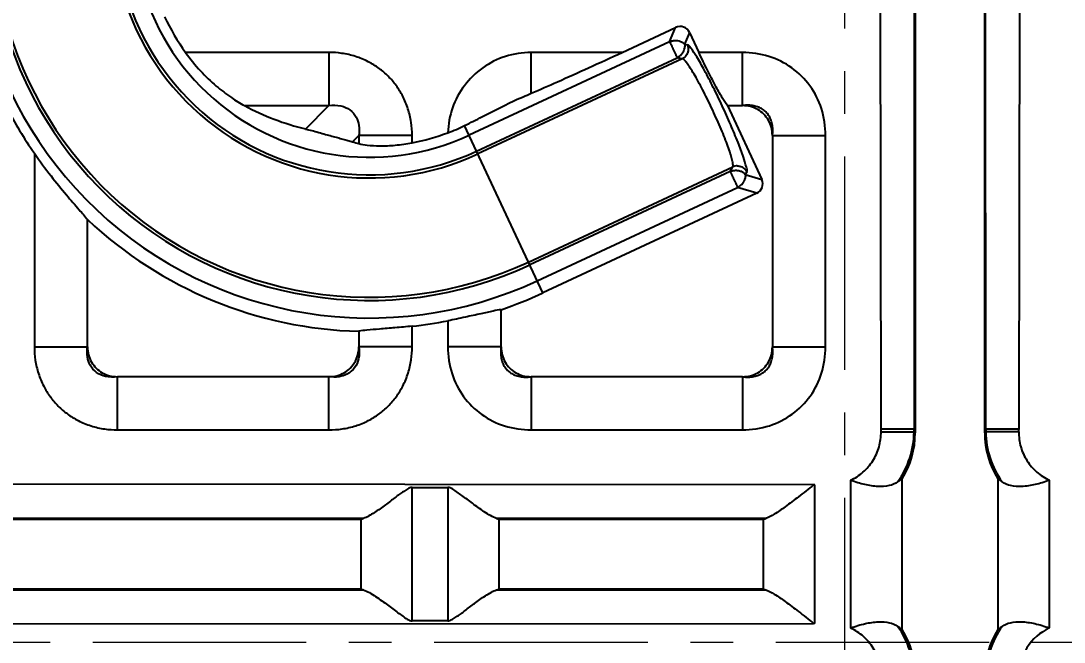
# Model space of a CAD drawing. Header units: millimetres. Extents: x 3054 to 4939, y -1170 to 130.
# Drawn here: x 4445.7 to 4505.3, y -205.1 to -169.6 of the extents above; entities that cross this region are included whole.
import ezdxf

# ---------------------------------------------------------------- set-up
doc = ezdxf.new("R2010")
doc.units = ezdxf.units.MM
doc.header["$LTSCALE"] = 16.335
doc.header["$PDMODE"] = 3
doc.header["$PDSIZE"] = 0.3125
doc.linetypes.add('CENTER', pattern=[0.6, 0.375, -0.075, 0.075, -0.075])
doc.layers.get('0').update_dxf_attribs({"linetype": 'CONTINUOUS'})
doc.layers.get('Defpoints').update_dxf_attribs({"linetype": 'CONTINUOUS'})
doc.layers.add('center', color=1, linetype='CENTER', lineweight=9)
doc.styles.get("Standard").update_dxf_attribs({"font": 'txt', "width": 0.8})
doc.dimstyles.get("Standard").update_dxf_attribs({"dimtxt": 0.15625, "dimasz": 0.1875, "dimexe": 0.125, "dimexo": 0.0625, "dimtad": 0, "dimtih": 1, "dimtoh": 1, "dimdsep": 46, "dimtxsty": 'Standard', "dimcen": 0.09, "dimadec": 0, "dimazin": 0, "dimtp": 0.01, "dimtm": 0.01, "dimtfac": 1, "dimtofl": 0, "dimtmove": 0, "dimatfit": 3, "dimfxl": 0, "dimtolj": 1, "dimarcsym": 0})

# ---------------------------------------------------------------- blocks, each defined once
blk = doc.blocks.new('*D324')
at = {"color": 4, "lineweight": -2}
blk.add_line((4492.764, -69.032), (4492.764, -39.248), dxfattribs=at)
at = {"layer": 'Defpoints', "color": 0}
for p in [(4492.764, -39.248), (4492.764, -69.032), (4492.764, -205.077)]:
    blk.add_point(p, dxfattribs=at)
at = {"color": 6, "insert": (4492.764, -34.248), "char_height": 5, "attachment_point": 5, "rotation": 90}
blk.add_mtext('\\A1;0.00', dxfattribs=at)
blk = doc.blocks.new('*D337')
at = {"color": 4, "lineweight": -2}
for p, q in [((4598.716, -49.248), (4598.716, -39.248)), ((4598.263, -59.248), (4598.716, -49.248)), ((4598.263, -198.122), (4598.263, -59.248))]:
    blk.add_line(p, q, dxfattribs=at)
at = {"layer": 'Defpoints', "color": 0}
for p in [(4598.716, -39.248), (4598.263, -198.122), (4492.764, -205.077)]:
    blk.add_point(p, dxfattribs=at)
at = {"color": 6, "insert": (4598.716, -30.581), "char_height": 5, "attachment_point": 5, "rotation": 90}
blk.add_mtext('\\A1;105.50', dxfattribs=at)
blk = doc.blocks.new('*D338')
at = {"color": 4, "lineweight": -2}
blk.add_line((4621.264, -84.428), (4621.264, -39.248), dxfattribs=at)
at = {"layer": 'Defpoints', "color": 0}
for p in [(4621.264, -39.248), (4621.264, -84.428), (4492.764, -205.077)]:
    blk.add_point(p, dxfattribs=at)
at = {"color": 6, "insert": (4621.264, -30.248), "char_height": 5, "attachment_point": 5, "rotation": 90}
blk.add_mtext('\\A1;128.50', dxfattribs=at)
blk = doc.blocks.new('*D325')
at = {"color": 4, "lineweight": -2}
blk.add_line((4624.779, -87.077), (4659.37, -87.077), dxfattribs=at)
at = {"layer": 'Defpoints', "color": 0}
for p in [(4624.779, -87.077), (4659.37, -87.077), (4492.764, -205.077)]:
    blk.add_point(p, dxfattribs=at)
at = {"color": 6, "insert": (4667.37, -87.077), "char_height": 5, "attachment_point": 5}
blk.add_mtext('\\A1;118.00', dxfattribs=at)
blk = doc.blocks.new('*D339')
at = {"color": 4, "lineweight": -2}
blk.add_line((4647.363, -145.076), (4659.37, -145.076), dxfattribs=at)
at = {"layer": 'Defpoints', "color": 0}
for p in [(4647.363, -145.076), (4659.37, -145.076), (4492.764, -205.077)]:
    blk.add_point(p, dxfattribs=at)
at = {"color": 6, "insert": (4666.37, -145.076), "char_height": 5, "attachment_point": 5}
blk.add_mtext('\\A1;60.00', dxfattribs=at)
blk = doc.blocks.new('*D343')
at = {"color": 4, "lineweight": -2}
blk.add_line((4381.852, -145.076), (4327.293, -145.076), dxfattribs=at)
at = {"layer": 'Defpoints', "color": 0}
for p in [(4327.293, -145.076), (4381.852, -145.076), (4492.764, -205.077)]:
    blk.add_point(p, dxfattribs=at)
at = {"color": 6, "insert": (4320.293, -145.076), "char_height": 5, "attachment_point": 5}
blk.add_mtext('\\A1;60.00', dxfattribs=at)
blk = doc.blocks.new('*D344')
at = {"color": 4, "lineweight": -2}
blk.add_line((4360.655, -87.077), (4327.293, -87.077), dxfattribs=at)
at = {"layer": 'Defpoints', "color": 0}
for p in [(4327.293, -87.077), (4360.655, -87.077), (4492.764, -205.077)]:
    blk.add_point(p, dxfattribs=at)
at = {"color": 6, "insert": (4319.293, -87.077), "char_height": 5, "attachment_point": 5}
blk.add_mtext('\\A1;118.00', dxfattribs=at)
blk = doc.blocks.new('*D329')
at = {"color": 4, "lineweight": -2}
blk.add_line((4364.264, -83.83), (4364.264, -39.373), dxfattribs=at)
at = {"layer": 'Defpoints', "color": 0}
for p in [(4364.264, -39.373), (4364.264, -83.83), (4492.764, -205.077)]:
    blk.add_point(p, dxfattribs=at)
at = {"color": 6, "insert": (4364.264, -30.373), "char_height": 5, "attachment_point": 5, "rotation": 90}
blk.add_mtext('\\A1;128.50', dxfattribs=at)
blk = doc.blocks.new('*D347')
at = {"color": 4, "lineweight": -2}
blk.add_line((4335.447, -205.077), (4325.409, -205.077), dxfattribs=at)
at = {"layer": 'Defpoints', "color": 0}
for p in [(4325.409, -205.077), (4335.447, -205.077), (4492.764, -205.077)]:
    blk.add_point(p, dxfattribs=at)
at = {"color": 6, "insert": (4320.409, -205.077), "char_height": 5, "attachment_point": 5}
blk.add_mtext('\\A1;0.00', dxfattribs=at)
blk = doc.blocks.new('*D348')
at = {"color": 4, "lineweight": -2}
blk.add_line((4399.725, -212.047), (4325.409, -212.047), dxfattribs=at)
at = {"layer": 'Defpoints', "color": 0}
for p in [(4492.764, -205.077), (4325.409, -212.047), (4399.725, -212.047)]:
    blk.add_point(p, dxfattribs=at)
at = {"color": 6, "insert": (4319.409, -212.047), "char_height": 5, "attachment_point": 5}
blk.add_mtext('\\A1;6.97', dxfattribs=at)
blk = doc.blocks.new('*D349')
at = {"color": 4, "lineweight": -2}
blk.add_line((4399.725, -188.047), (4325.409, -188.047), dxfattribs=at)
at = {"layer": 'Defpoints', "color": 0}
for p in [(4325.409, -188.047), (4399.725, -188.047), (4492.764, -205.077)]:
    blk.add_point(p, dxfattribs=at)
at = {"color": 6, "insert": (4318.409, -188.047), "char_height": 5, "attachment_point": 5}
blk.add_mtext('\\A1;17.03', dxfattribs=at)
blk = doc.blocks.new('*D350')
at = {"color": 4, "lineweight": -2}
blk.add_line((4415.438, -240.247), (4325.409, -240.247), dxfattribs=at)
at = {"layer": 'Defpoints', "color": 0}
for p in [(4492.764, -205.077), (4325.409, -240.247), (4415.438, -240.247)]:
    blk.add_point(p, dxfattribs=at)
at = {"color": 6, "insert": (4318.076, -240.247), "char_height": 5, "attachment_point": 5}
blk.add_mtext('\\A1;35.17', dxfattribs=at)
blk = doc.blocks.new('*D351')
at = {"color": 4, "lineweight": -2}
blk.add_line((4417.363, -242.172), (4417.363, -368.405), dxfattribs=at)
at = {"layer": 'Defpoints', "color": 0}
for p in [(4492.764, -205.077), (4417.363, -242.172), (4417.363, -368.405)]:
    blk.add_point(p, dxfattribs=at)
at = {"color": 6, "insert": (4417.363, -376.072), "char_height": 5, "attachment_point": 5, "rotation": 90}
blk.add_mtext('\\A1;75.40', dxfattribs=at)
blk = doc.blocks.new('*D352')
at = {"color": 4, "lineweight": -2}
blk.add_line((4399.725, -214.895), (4399.725, -367.453), dxfattribs=at)
at = {"layer": 'Defpoints', "color": 0}
for p in [(4492.764, -205.077), (4399.725, -214.895), (4399.725, -367.453)]:
    blk.add_point(p, dxfattribs=at)
at = {"color": 6, "insert": (4399.725, -375.119), "char_height": 5, "attachment_point": 5, "rotation": 90}
blk.add_mtext('\\A1;93.04', dxfattribs=at)
blk = doc.blocks.new('*D353')
at = {"color": 4, "lineweight": -2}
blk.add_line((4399.725, -185.979), (4399.725, -38.74), dxfattribs=at)
at = {"layer": 'Defpoints', "color": 0}
for p in [(4399.725, -38.74), (4399.725, -185.979), (4492.764, -205.077)]:
    blk.add_point(p, dxfattribs=at)
at = {"color": 6, "insert": (4399.725, -31.073), "char_height": 5, "attachment_point": 5, "rotation": 90}
blk.add_mtext('\\A1;93.04', dxfattribs=at)
blk = doc.blocks.new('*D354')
at = {"color": 4, "lineweight": -2}
blk.add_line((4417.363, -157.922), (4417.363, -38.74), dxfattribs=at)
at = {"layer": 'Defpoints', "color": 0}
for p in [(4417.363, -38.74), (4417.363, -157.922), (4492.764, -205.077)]:
    blk.add_point(p, dxfattribs=at)
at = {"color": 6, "insert": (4417.363, -31.073), "char_height": 5, "attachment_point": 5, "rotation": 90}
blk.add_mtext('\\A1;75.40', dxfattribs=at)
blk = doc.blocks.new('*D355')
at = {"color": 4, "lineweight": -2}
for p, q in [((4442.712, -48.74), (4442.712, -38.74)), ((4436.458, -58.74), (4442.712, -48.74)), ((4436.458, -156.917), (4436.458, -58.74))]:
    blk.add_line(p, q, dxfattribs=at)
at = {"layer": 'Defpoints', "color": 0}
for p in [(4442.712, -38.74), (4436.458, -156.917), (4492.764, -205.077)]:
    blk.add_point(p, dxfattribs=at)
at = {"color": 6, "insert": (4442.712, -31.407), "char_height": 5, "attachment_point": 5, "rotation": 90}
blk.add_mtext('\\A1;56.31', dxfattribs=at)
blk = doc.blocks.new('*D356')
at = {"color": 4, "lineweight": -2}
blk.add_line((4431.433, -181.037), (4431.433, -38.74), dxfattribs=at)
at = {"layer": 'Defpoints', "color": 0}
for p in [(4431.433, -38.74), (4431.433, -181.037), (4492.764, -205.077)]:
    blk.add_point(p, dxfattribs=at)
at = {"color": 6, "insert": (4431.433, -31.407), "char_height": 5, "attachment_point": 5, "rotation": 90}
blk.add_mtext('\\A1;61.33', dxfattribs=at)
blk = doc.blocks.new('*D357')
at = {"color": 4, "lineweight": -2}
for p, q in [((4336.545, -178.917), (4326.545, -178.917)), ((4346.545, -182.962), (4336.545, -178.917)), ((4429.508, -182.962), (4346.545, -182.962))]:
    blk.add_line(p, q, dxfattribs=at)
at = {"layer": 'Defpoints', "color": 0}
for p in [(4326.545, -178.917), (4429.508, -182.962), (4492.764, -205.077)]:
    blk.add_point(p, dxfattribs=at)
at = {"color": 6, "insert": (4319.211, -178.917), "char_height": 5, "attachment_point": 5}
blk.add_mtext('\\A1;22.12', dxfattribs=at)
blk = doc.blocks.new('*D358')
at = {"color": 4, "lineweight": -2}
blk.add_line((4434.533, -158.842), (4326.545, -158.842), dxfattribs=at)
at = {"layer": 'Defpoints', "color": 0}
for p in [(4326.545, -158.842), (4434.533, -158.842), (4492.764, -205.077)]:
    blk.add_point(p, dxfattribs=at)
at = {"color": 6, "insert": (4318.545, -158.842), "char_height": 5, "attachment_point": 5}
blk.add_mtext('\\A1;46.24', dxfattribs=at)
blk = doc.blocks.new('*D359')
at = {"color": 4, "lineweight": -2}
for p, q in [((4346.545, -159.847), (4336.545, -166.217)), ((4415.546, -159.847), (4346.545, -159.847)), ((4336.545, -166.217), (4326.545, -166.217))]:
    blk.add_line(p, q, dxfattribs=at)
at = {"layer": 'Defpoints', "color": 0}
for p in [(4415.546, -159.847), (4326.545, -166.217), (4492.764, -205.077)]:
    blk.add_point(p, dxfattribs=at)
at = {"color": 6, "insert": (4318.545, -166.217), "char_height": 5, "attachment_point": 5}
blk.add_mtext('\\A1;45.23', dxfattribs=at)
blk = doc.blocks.new('*D360')
at = {"color": 4, "lineweight": -2}
for p, q in [((4640.417, -200.047), (4650.417, -196.009)), ((4650.417, -196.009), (4660.417, -196.009)), ((4600.07, -200.047), (4640.417, -200.047))]:
    blk.add_line(p, q, dxfattribs=at)
at = {"layer": 'Defpoints', "color": 0}
for p in [(4660.417, -196.009), (4600.07, -200.047), (4492.764, -205.077)]:
    blk.add_point(p, dxfattribs=at)
at = {"color": 6, "insert": (4666.084, -196.009), "char_height": 5, "attachment_point": 5}
blk.add_mtext('\\A1;5.03', dxfattribs=at)
blk = doc.blocks.new('*D361')
at = {"color": 4, "lineweight": -2}
blk.add_line((4652.764, -205.077), (4660.417, -205.077), dxfattribs=at)
at = {"layer": 'Defpoints', "color": 0}
for p in [(4492.764, -205.077), (4652.764, -205.077), (4660.417, -205.077)]:
    blk.add_point(p, dxfattribs=at)
at = {"color": 6, "insert": (4665.417, -205.077), "char_height": 5, "attachment_point": 5}
blk.add_mtext('\\A1;0.00', dxfattribs=at)

msp = doc.modelspace()

# ---------------------------------------------------------------- linework, layer by layer
at = {"color": 6, "linetype": 'Continuous'}
for p, q in [((4494.757, -150.965), (4494.813, -192.891)), ((4496.736, -151.096), (4496.726, -192.891)), ((4496.784, -151.117), (4496.784, -193.113)), ((4500.753, -193.113), (4500.753, -151.117)), ((4500.811, -192.891), (4500.8, -151.096)), ((4502.724, -192.891), (4502.78, -150.965)), ((4480.039, -171.37), (4483.102, -169.942)), ((4482.754, -170.76), (4483.102, -169.942)), ((4483.897, -170.231), (4483.611, -170.903)), ((4483.897, -170.231), (4484.428, -171.37)), ((4482.754, -170.761), (4471.307, -176.098)), ((4483.611, -170.903), (4483.769, -170.932)), ((4463.298, -171.37), (4455.108, -171.37)), ((4463.298, -171.37), (4463.298, -174.411)), ((4474.843, -173.706), (4474.843, -171.37)), ((4480.039, -171.37), (4474.843, -171.37)), ((4486.915, -171.37), (4484.428, -171.37)), ((4486.915, -174.411), (4486.915, -171.37)), ((4471.732, -177.01), (4483.179, -171.672)), ((4483.481, -171.728), (4471.807, -177.171)), ((4483.481, -171.728), (4483.179, -171.672)), ((4458.47, -174.411), (4463.298, -174.411)), ((4461.962, -175.747), (4463.298, -174.411)), ((4486.055, -174.411), (4488.021, -178.627)), ((4486.055, -174.411), (4486.915, -174.411)), ((4475.513, -185.119), (4471.051, -175.55)), ((4465.008, -176.122), (4464.65, -176.48)), ((4465.008, -176.122), (4465.008, -176.584)), ((4468.049, -176.122), (4465.008, -176.122)), ((4468.049, -176.534), (4468.049, -176.122)), ((4488.626, -176.122), (4488.626, -188.194)), ((4488.626, -176.122), (4491.667, -176.122)), ((4491.667, -188.194), (4491.667, -176.122)), ((4446.474, -177.133), (4446.474, -188.194)), ((4474.69, -183.353), (4486.363, -177.909)), ((4486.212, -178.176), (4486.363, -177.909)), ((4486.212, -178.176), (4474.765, -183.514)), ((4487.158, -178.2), (4487.079, -178.339)), ((4487.079, -178.339), (4488.021, -178.627)), ((4475.19, -184.425), (4486.637, -179.088)), ((4487.731, -179.422), (4486.637, -179.088)), ((4487.731, -179.422), (4475.513, -185.119)), ((4449.515, -188.194), (4449.515, -180.927)), ((4473.133, -188.194), (4473.133, -186.074)), ((4468.049, -188.194), (4468.049, -187.017)), ((4470.092, -186.709), (4470.092, -188.194)), ((4465.008, -187.309), (4465.008, -188.194)), ((4446.474, -188.194), (4449.515, -188.194)), ((4468.049, -188.194), (4465.008, -188.194)), ((4473.133, -188.194), (4470.092, -188.194)), ((4488.626, -188.194), (4491.667, -188.194)), ((4451.226, -192.945), (4451.226, -189.904)), ((4463.298, -189.904), (4451.226, -189.904)), ((4463.298, -192.945), (4463.298, -189.904)), ((4474.843, -189.904), (4474.843, -192.945)), ((4486.915, -189.904), (4474.843, -189.904)), ((4486.915, -189.904), (4486.915, -192.945)), ((4451.226, -192.945), (4463.298, -192.945)), ((4474.843, -192.945), (4486.915, -192.945)), ((4494.813, -192.891), (4496.726, -192.891)), ((4494.841, -193.051), (4496.722, -193.051)), ((4496.784, -193.113), (4496.722, -193.051)), ((4500.753, -193.113), (4500.815, -193.051)), ((4500.811, -192.891), (4502.724, -192.891)), ((4502.696, -193.051), (4500.815, -193.051)), ((4490.978, -196.091), (4415.352, -196.035)), ((4493.092, -195.827), (4493.092, -204.267)), ((4496.04, -204.351), (4496.04, -195.743)), ((4501.497, -195.743), (4501.497, -204.351)), ((4504.445, -204.267), (4504.445, -195.827)), ((4468.049, -203.858), (4468.049, -196.235)), ((4468.049, -196.235), (4470.092, -196.235)), ((4470.092, -196.235), (4470.092, -203.858)), ((4491.049, -196.091), (4491.002, -196.091)), ((4491.049, -204.002), (4491.049, -196.091)), ((4465.266, -198.008), (4415.163, -198.015)), ((4465.113, -198.062), (4426.546, -198.062)), ((4465.113, -198.062), (4465.113, -202.032)), ((4488.26, -198.006), (4472.868, -198.006)), ((4473.029, -202.032), (4473.029, -198.062)), ((4488.102, -198.062), (4473.029, -198.062)), ((4488.102, -198.062), (4488.102, -202.032)), ((4415.163, -202.079), (4465.266, -202.086)), ((4426.546, -202.032), (4465.113, -202.032)), ((4472.868, -202.088), (4488.26, -202.088)), ((4473.029, -202.032), (4488.102, -202.032)), ((4415.352, -204.058), (4490.978, -204.002)), ((4470.092, -203.858), (4468.049, -203.858)), ((4491.049, -204.002), (4490.978, -204.002))]:
    msp.add_line(p, q, dxfattribs=at)
for centre, radius, start, end in [((4492.738, -200.047), 102.106, 14.82382, 151.07152), ((4492.738, -200.047), 101.607, 14.8262, 150.88167), ((4492.738, -200.047), 101.159, 14.89345, 150.74007), ((4492.738, -200.047), 100.659, 14.89585, 150.80622), ((4498.768, -200.047), 86.814, 316.84438, 88.8719), ((4498.768, -200.047), 85.826, 320.71572, 88.869), ((4498.768, -200.047), 84.503, 92.75328, 177.24672), ((4498.768, -200.047), 84.503, 2.75328, 87.24672), ((4498.768, -200.047), 83.513, 92.75328, 177.24672), ((4498.768, -200.047), 83.513, 2.75328, 87.24672), ((4465.603, -163.867), 22.684, 90, 295), ((4465.603, -163.867), 21.679, 90, 295), ((4465.603, -163.867), 21.5, 90, 295), ((4465.603, -163.867), 14.68, 90, 295), ((4465.603, -163.867), 14.501, 90, 295), ((4465.603, -163.867), 13.496, 90, 295), ((4465.603, -163.867), 12.901, 205.04134, 215.56429), ((4465.603, -163.867), 23.279, 207.12999, 214.74112), ((4466.465, -166.203), 10.412, 290.3988, 296.13604), ((4465.603, -163.867), 12.901, 280.92811, 290.37213), ((4486.612, -178.449), 0.594, 89.58987, 114.75769), ((4465.603, -163.867), 23.449, 226.67954, 268.5461), ((4465.603, -163.867), 23.449, 288.72923, 295), ((4465.603, -163.867), 23.279, 276.03105, 281.11768), ((4491.712, -192.999), 5.009, 324.33097, 359.39813), ((4505.83, -192.997), 5.015, 180.62113, 215.64898), ((4491.711, -207.095), 5.011, 0.60813, 35.66745), ((4505.83, -207.097), 5.015, 144.34952, 179.37858)]:
    msp.add_arc(centre, radius, start, end, dxfattribs=at)
for centre, major_axis, ratio, start_param, end_param in [((4483.352, -170.489), (0.236, 0.556), 0.993147, 5.554029, 7.117987), ((4465.603, -160.215), (0, 15.975), 0.973528, -3.618086, -3.377894), ((4468.706, -163.867), (13.576, 0), 0.973528, -1.874194, -1.846674), ((4487.473, -178.878), (0.578, -0.176), 0.993147, -0.834801, 0.729157), ((4463.095, -187.991), (-1.423, 1.423), 0.89907, -3.141593, -2.409305), ((4491.681, -192.96), (3.662, -3.662), 0.970288, 0.223487, 0.770319), ((4505.856, -192.96), (3.662, 3.662), 0.970288, -3.911912, -3.36508), ((4491.681, -207.134), (3.662, 3.662), 0.970288, -0.770319, -0.223487), ((4505.856, -207.134), (3.662, -3.662), 0.970288, -2.918105, -2.371274)]:
    msp.add_ellipse(centre, major_axis=major_axis, ratio=ratio, start_param=start_param, end_param=end_param, dxfattribs=at)
for points, knots in [([(4482.754, -170.761), (4482.762, -170.757), (4482.778, -170.75), (4482.804, -170.739), (4482.832, -170.73), (4482.861, -170.721), (4482.89, -170.713), (4482.93, -170.704), (4482.971, -170.697), (4483.002, -170.693), (4483.013, -170.692)], [0, 0, 0, 0, 0.095781, 0.199656, 0.311346, 0.423856, 0.537077, 0.650896, 0.879818, 1, 1, 1, 1]), ([(4482.754, -170.761), (4482.766, -170.779), (4482.782, -170.816), (4482.805, -170.862), (4482.823, -170.9), (4482.847, -170.95), (4482.873, -171.005), (4482.901, -171.066), (4482.925, -171.115), (4482.949, -171.167), (4482.974, -171.22), (4482.999, -171.273), (4483.023, -171.325), (4483.046, -171.374), (4483.073, -171.434), (4483.098, -171.488), (4483.12, -171.537), (4483.137, -171.574), (4483.156, -171.619), (4483.174, -171.652), (4483.18, -171.671)], [0, 0, 0, 0, 0.066185, 0.11938, 0.153238, 0.192048, 0.283797, 0.335839, 0.391027, 0.448391, 0.506819, 0.565131, 0.622148, 0.67678, 0.728084, 0.817956, 0.855701, 0.888457, 0.939454, 1, 1, 1, 1]), ([(4483.013, -170.692), (4483.078, -170.685), (4483.202, -170.688), (4483.37, -170.731), (4483.508, -170.8), (4483.581, -170.866), (4483.611, -170.903)], [0, 0, 0, 0, 0.301225, 0.558215, 0.782826, 1, 1, 1, 1]), ([(4483.611, -170.903), (4483.618, -170.938), (4483.625, -171.019), (4483.615, -171.1), (4483.605, -171.144)], [0, 0, 0, 0, 0.438958, 1, 1, 1, 1]), ([(4483.769, -170.932), (4483.8, -170.999), (4483.822, -171.086), (4483.824, -171.172), (4483.824, -171.185)], [0, 0, 0, 0, 0.853421, 1, 1, 1, 1]), ([(4485.762, -174.427), (4485.596, -174.071), (4485.268, -173.387), (4484.783, -172.457), (4484.362, -171.684), (4484.039, -171.227), (4483.858, -170.95), (4483.769, -170.932)], [0, 0, 0, 0, 0.291289, 0.562011, 0.783297, 0.93278, 1, 1, 1, 1]), ([(4455.108, -171.37), (4455.372, -171.74), (4455.923, -172.414), (4456.811, -173.275), (4457.664, -173.919), (4458.214, -174.276), (4458.47, -174.411)], [0, 0, 0, 0, 0.298158, 0.570566, 0.809698, 1, 1, 1, 1]), ([(4468.049, -176.122), (4468.049, -175.869), (4468.012, -175.351), (4467.836, -174.59), (4467.543, -173.879), (4467.157, -173.255), (4466.7, -172.721), (4466.165, -172.262), (4465.535, -171.873), (4464.818, -171.58), (4464.059, -171.407), (4463.545, -171.37), (4463.298, -171.37)], [0, 0, 0, 0, 0.101243, 0.207279, 0.311365, 0.408022, 0.499669, 0.591831, 0.689542, 0.794718, 0.900879, 1, 1, 1, 1]), ([(4474.843, -171.37), (4474.348, -171.377), (4473.362, -171.52), (4472.035, -172.195), (4470.984, -173.221), (4470.286, -174.515), (4470.114, -175.478), (4470.094, -175.961)], [0, 0, 0, 0, 0.204224, 0.403244, 0.603709, 0.800786, 1, 1, 1, 1]), ([(4474.843, -173.706), (4475.349, -173.49), (4476.447, -173.01), (4478.179, -172.231), (4479.404, -171.666), (4480.039, -171.37)], [0, 0, 0, 0, 0.289482, 0.631254, 1, 1, 1, 1]), ([(4483.179, -171.672), (4483.23, -171.648), (4483.316, -171.594), (4483.419, -171.497), (4483.501, -171.393), (4483.566, -171.277), (4483.595, -171.189), (4483.606, -171.144)], [0, 0, 0, 0, 0.239562, 0.43203, 0.603871, 0.803867, 1, 1, 1, 1]), ([(4483.824, -171.185), (4483.824, -171.254), (4483.798, -171.404), (4483.678, -171.601), (4483.548, -171.696), (4483.481, -171.728)], [0, 0, 0, 0, 0.305782, 0.666984, 1, 1, 1, 1]), ([(4486.055, -174.411), (4485.949, -174.269), (4485.716, -173.892), (4485.339, -173.216), (4484.894, -172.35), (4484.587, -171.711), (4484.428, -171.37)], [0, 0, 0, 0, 0.15441, 0.38403, 0.673202, 1, 1, 1, 1]), ([(4491.667, -176.122), (4491.657, -175.603), (4491.515, -174.588), (4490.832, -173.231), (4489.777, -172.186), (4488.427, -171.519), (4487.425, -171.379), (4486.915, -171.37)], [0, 0, 0, 0, 0.208483, 0.404843, 0.600094, 0.795029, 1, 1, 1, 1]), ([(4486.363, -177.909), (4486.383, -177.879), (4486.382, -177.766), (4486.35, -177.569), (4486.27, -177.278), (4486.151, -176.914), (4485.994, -176.482), (4485.803, -175.999), (4485.584, -175.481), (4485.346, -174.946), (4485.095, -174.41), (4484.839, -173.884), (4484.583, -173.384), (4484.336, -172.928), (4484.107, -172.53), (4483.904, -172.205), (4483.733, -171.957), (4483.603, -171.805), (4483.517, -171.731), (4483.481, -171.728)], [0, 0, 0, 0, 0.015743, 0.045392, 0.089139, 0.145466, 0.212645, 0.288918, 0.371342, 0.456912, 0.543445, 0.628977, 0.7113, 0.787471, 0.854566, 0.910836, 0.954588, 0.984254, 1, 1, 1, 1]), ([(4471.051, -175.55), (4471.22, -175.467), (4471.549, -175.304), (4472.03, -175.06), (4472.491, -174.823), (4472.948, -174.588), (4473.414, -174.352), (4473.895, -174.122), (4474.374, -173.907), (4474.69, -173.771), (4474.843, -173.706)], [0, 0, 0, 0, 0.133816, 0.26128, 0.383106, 0.503093, 0.626402, 0.755075, 0.881686, 1, 1, 1, 1]), ([(4463.298, -174.411), (4463.525, -174.379), (4463.953, -174.378), (4464.52, -174.619), (4464.88, -175.039), (4465.044, -175.565), (4465.036, -175.93), (4465.008, -176.122)], [0, 0, 0, 0, 0.240003, 0.434921, 0.625363, 0.797411, 1, 1, 1, 1]), ([(4487.158, -178.2), (4487.201, -178.12), (4487.105, -177.803), (4486.963, -177.262), (4486.642, -176.442), (4486.241, -175.473), (4485.928, -174.782), (4485.762, -174.427)], [0, 0, 0, 0, 0.067161, 0.216659, 0.438075, 0.708891, 1, 1, 1, 1]), ([(4488.626, -176.122), (4488.642, -176.008), (4488.658, -175.788), (4488.627, -175.474), (4488.546, -175.199), (4488.423, -174.965), (4488.263, -174.768), (4488.065, -174.609), (4487.83, -174.488), (4487.557, -174.409), (4487.246, -174.379), (4487.028, -174.395), (4486.915, -174.411)], [0, 0, 0, 0, 0.119675, 0.228042, 0.325659, 0.415441, 0.501402, 0.587489, 0.677276, 0.774246, 0.881382, 1, 1, 1, 1]), ([(4488.135, -174.902), (4488.033, -174.799), (4487.796, -174.619), (4487.376, -174.449), (4487.07, -174.411), (4486.915, -174.411)], [0, 0, 0, 0, 0.322586, 0.654932, 1, 1, 1, 1]), ([(4488.626, -176.122), (4488.626, -175.967), (4488.588, -175.661), (4488.418, -175.241), (4488.238, -175.004), (4488.135, -174.902)], [0, 0, 0, 0, 0.345203, 0.677551, 1, 1, 1, 1]), ([(4461.962, -175.747), (4462.081, -175.776), (4462.333, -175.835), (4462.713, -175.939), (4463.091, -176.053), (4463.451, -176.147), (4463.783, -176.237), (4464.092, -176.323), (4464.379, -176.401), (4464.563, -176.453), (4464.65, -176.48)], [0, 0, 0, 0, 0.131761, 0.278463, 0.424432, 0.556266, 0.679572, 0.794621, 0.90145, 1, 1, 1, 1]), ([(4465.008, -176.584), (4465.163, -176.626), (4465.561, -176.684), (4466.255, -176.722), (4467.115, -176.683), (4467.73, -176.596), (4468.049, -176.534)], [0, 0, 0, 0, 0.157425, 0.391833, 0.68131, 1, 1, 1, 1]), ([(4446.474, -177.133), (4446.781, -177.574), (4447.375, -178.383), (4448.246, -179.449), (4448.954, -180.271), (4449.362, -180.734), (4449.515, -180.927)], [0, 0, 0, 0, 0.331228, 0.618919, 0.848442, 1, 1, 1, 1]), ([(4486.213, -178.176), (4486.221, -178.172), (4486.237, -178.165), (4486.263, -178.155), (4486.291, -178.145), (4486.32, -178.137), (4486.349, -178.129), (4486.389, -178.12), (4486.43, -178.114), (4486.461, -178.11), (4486.472, -178.11)], [0, 0, 0, 0, 0.095786, 0.199674, 0.311404, 0.423995, 0.537353, 0.651379, 0.880977, 1, 1, 1, 1]), ([(4486.472, -178.11), (4486.538, -178.104), (4486.664, -178.109), (4486.833, -178.156), (4486.974, -178.231), (4487.048, -178.301), (4487.079, -178.339)], [0, 0, 0, 0, 0.29715, 0.553033, 0.779123, 1, 1, 1, 1]), ([(4486.616, -177.855), (4486.686, -177.855), (4486.837, -177.882), (4487.033, -178.004), (4487.126, -178.133), (4487.158, -178.2)], [0, 0, 0, 0, 0.309847, 0.671305, 1, 1, 1, 1]), ([(4486.213, -178.176), (4486.216, -178.181), (4486.225, -178.2), (4486.242, -178.234), (4486.261, -178.273), (4486.279, -178.31), (4486.302, -178.359), (4486.328, -178.413), (4486.356, -178.473), (4486.379, -178.522), (4486.403, -178.574), (4486.428, -178.626), (4486.452, -178.679), (4486.476, -178.731), (4486.499, -178.781), (4486.527, -178.841), (4486.552, -178.896), (4486.575, -178.946), (4486.592, -178.984), (4486.612, -179.031), (4486.63, -179.067), (4486.637, -179.088)], [0, 0, 0, 0, 0.016751, 0.062302, 0.113884, 0.146908, 0.184889, 0.275086, 0.326458, 0.381085, 0.438023, 0.496186, 0.554404, 0.611508, 0.666404, 0.718137, 0.809281, 0.847817, 0.881431, 0.934244, 1, 1, 1, 1]), ([(4486.637, -179.088), (4486.686, -179.065), (4486.773, -179.011), (4486.878, -178.916), (4486.961, -178.813), (4487.027, -178.7), (4487.058, -178.616), (4487.069, -178.572)], [0, 0, 0, 0, 0.235225, 0.436473, 0.614471, 0.803884, 1, 1, 1, 1]), ([(4487.079, -178.339), (4487.085, -178.373), (4487.091, -178.452), (4487.079, -178.53), (4487.068, -178.573)], [0, 0, 0, 0, 0.436681, 1, 1, 1, 1]), ([(4473.133, -186.074), (4472.981, -186.089), (4472.595, -186.168), (4471.917, -186.319), (4471.056, -186.513), (4470.426, -186.643), (4470.092, -186.709)], [0, 0, 0, 0, 0.147726, 0.378688, 0.671669, 1, 1, 1, 1]), ([(4468.049, -187.017), (4467.723, -187.051), (4467.101, -187.111), (4466.241, -187.18), (4465.554, -187.237), (4465.162, -187.277), (4465.008, -187.309)], [0, 0, 0, 0, 0.322399, 0.613485, 0.846407, 1, 1, 1, 1]), ([(4446.474, -188.194), (4446.474, -188.447), (4446.512, -188.965), (4446.688, -189.726), (4446.981, -190.437), (4447.366, -191.061), (4447.824, -191.594), (4448.359, -192.054), (4448.989, -192.442), (4449.706, -192.736), (4450.465, -192.909), (4450.978, -192.945), (4451.226, -192.945)], [0, 0, 0, 0, 0.101243, 0.207278, 0.311362, 0.408018, 0.499665, 0.591828, 0.689541, 0.794718, 0.900878, 1, 1, 1, 1]), ([(4451.226, -189.904), (4450.998, -189.937), (4450.571, -189.938), (4450.004, -189.696), (4449.643, -189.277), (4449.479, -188.751), (4449.487, -188.386), (4449.515, -188.194)], [0, 0, 0, 0, 0.240016, 0.434938, 0.625379, 0.797411, 1, 1, 1, 1]), ([(4449.515, -188.194), (4449.515, -188.349), (4449.553, -188.654), (4449.723, -189.075), (4449.903, -189.312), (4450.006, -189.414)], [0, 0, 0, 0, 0.345203, 0.677551, 1, 1, 1, 1]), ([(4463.298, -192.945), (4463.551, -192.945), (4464.069, -192.908), (4464.83, -192.732), (4465.541, -192.439), (4466.165, -192.053), (4466.698, -191.596), (4467.158, -191.06), (4467.546, -190.431), (4467.84, -189.714), (4468.013, -188.955), (4468.049, -188.441), (4468.049, -188.194)], [0, 0, 0, 0, 0.101243, 0.207279, 0.311365, 0.408022, 0.499669, 0.591831, 0.689542, 0.794718, 0.900879, 1, 1, 1, 1]), ([(4465.008, -188.194), (4465.041, -188.421), (4465.042, -188.849), (4464.8, -189.416), (4464.381, -189.776), (4463.855, -189.94), (4463.49, -189.932), (4463.298, -189.904)], [0, 0, 0, 0, 0.240012, 0.434932, 0.625373, 0.797408, 1, 1, 1, 1]), ([(4470.092, -188.194), (4470.101, -188.713), (4470.243, -189.727), (4470.926, -191.085), (4471.981, -192.13), (4473.331, -192.797), (4474.333, -192.937), (4474.843, -192.945)], [0, 0, 0, 0, 0.208483, 0.404843, 0.600094, 0.795029, 1, 1, 1, 1]), ([(4473.133, -188.194), (4473.116, -188.308), (4473.101, -188.528), (4473.132, -188.841), (4473.212, -189.116), (4473.335, -189.351), (4473.496, -189.547), (4473.693, -189.706), (4473.928, -189.828), (4474.202, -189.906), (4474.512, -189.936), (4474.73, -189.921), (4474.843, -189.904)], [0, 0, 0, 0, 0.119676, 0.228043, 0.325659, 0.415441, 0.501402, 0.587489, 0.677276, 0.774246, 0.881382, 1, 1, 1, 1]), ([(4473.133, -188.194), (4473.133, -188.349), (4473.171, -188.654), (4473.34, -189.075), (4473.521, -189.312), (4473.623, -189.414)], [0, 0, 0, 0, 0.345199, 0.677549, 1, 1, 1, 1]), ([(4486.915, -189.904), (4487.029, -189.921), (4487.249, -189.937), (4487.563, -189.905), (4487.838, -189.825), (4488.072, -189.702), (4488.269, -189.541), (4488.428, -189.344), (4488.549, -189.109), (4488.628, -188.835), (4488.658, -188.525), (4488.642, -188.307), (4488.626, -188.194)], [0, 0, 0, 0, 0.119675, 0.228042, 0.325659, 0.415441, 0.501402, 0.587489, 0.677276, 0.774246, 0.881382, 1, 1, 1, 1]), ([(4486.915, -192.945), (4487.434, -192.936), (4488.449, -192.794), (4489.806, -192.111), (4490.851, -191.056), (4491.518, -189.706), (4491.658, -188.704), (4491.667, -188.194)], [0, 0, 0, 0, 0.208483, 0.404843, 0.600094, 0.795029, 1, 1, 1, 1]), ([(4488.135, -189.414), (4488.238, -189.312), (4488.418, -189.075), (4488.588, -188.654), (4488.626, -188.349), (4488.626, -188.194)], [0, 0, 0, 0, 0.322586, 0.654932, 1, 1, 1, 1]), ([(4450.006, -189.414), (4450.108, -189.516), (4450.345, -189.697), (4450.765, -189.867), (4451.071, -189.904), (4451.226, -189.904)], [0, 0, 0, 0, 0.322586, 0.654933, 1, 1, 1, 1]), ([(4463.298, -189.904), (4463.453, -189.904), (4463.758, -189.867), (4464.179, -189.697), (4464.416, -189.516), (4464.518, -189.414)], [0, 0, 0, 0, 0.345204, 0.677551, 1, 1, 1, 1]), ([(4473.623, -189.414), (4473.726, -189.516), (4473.963, -189.697), (4474.383, -189.867), (4474.688, -189.904), (4474.843, -189.904)], [0, 0, 0, 0, 0.322586, 0.654932, 1, 1, 1, 1]), ([(4486.915, -189.904), (4487.07, -189.904), (4487.376, -189.867), (4487.796, -189.697), (4488.033, -189.516), (4488.135, -189.414)], [0, 0, 0, 0, 0.345203, 0.677551, 1, 1, 1, 1]), ([(4493.092, -195.827), (4493.347, -195.707), (4493.832, -195.392), (4494.398, -194.729), (4494.763, -193.927), (4494.834, -193.341), (4494.834, -193.051)], [0, 0, 0, 0, 0.244954, 0.494982, 0.748045, 1, 1, 1, 1]), ([(4494.82, -192.891), (4494.823, -192.909), (4494.829, -192.944), (4494.825, -192.998), (4494.831, -193.034), (4494.834, -193.051)], [0, 0, 0, 0, 0.334286, 0.665714, 1, 1, 1, 1]), ([(4496.722, -193.051), (4496.723, -193.034), (4496.725, -192.998), (4496.723, -192.945), (4496.725, -192.909), (4496.726, -192.891)], [0, 0, 0, 0, 0.33325, 0.666153, 1, 1, 1, 1]), ([(4500.81, -192.891), (4500.811, -192.909), (4500.813, -192.945), (4500.812, -192.998), (4500.814, -193.034), (4500.815, -193.051)], [0, 0, 0, 0, 0.333847, 0.66675, 1, 1, 1, 1]), ([(4502.696, -193.051), (4502.702, -193.034), (4502.714, -192.999), (4502.705, -192.944), (4502.717, -192.908), (4502.724, -192.891)], [0, 0, 0, 0, 0.337034, 0.662966, 1, 1, 1, 1]), ([(4502.696, -193.051), (4502.697, -193.343), (4502.772, -193.925), (4503.135, -194.725), (4503.705, -195.381), (4504.189, -195.702), (4504.445, -195.826)], [0, 0, 0, 0, 0.253636, 0.501993, 0.752974, 1, 1, 1, 1]), ([(4495.782, -195.92), (4495.642, -196.026), (4495.267, -196.173), (4494.622, -196.199), (4493.878, -196.081), (4493.36, -195.929), (4493.092, -195.827)], [0, 0, 0, 0, 0.189785, 0.418936, 0.690813, 1, 1, 1, 1]), ([(4496.04, -195.743), (4496.014, -195.757), (4495.959, -195.792), (4495.873, -195.851), (4495.814, -195.896), (4495.782, -195.92)], [0, 0, 0, 0, 0.284799, 0.619365, 1, 1, 1, 1]), ([(4501.755, -195.92), (4501.723, -195.896), (4501.663, -195.851), (4501.578, -195.792), (4501.523, -195.757), (4501.497, -195.743)], [0, 0, 0, 0, 0.380798, 0.715273, 1, 1, 1, 1]), ([(4504.445, -195.827), (4504.18, -195.928), (4503.659, -196.085), (4502.913, -196.2), (4502.264, -196.171), (4501.894, -196.025), (4501.755, -195.92)], [0, 0, 0, 0, 0.305242, 0.585294, 0.811641, 1, 1, 1, 1]), ([(4468.049, -196.235), (4467.964, -196.235), (4467.793, -196.311), (4467.565, -196.46), (4467.321, -196.629), (4467.07, -196.82), (4466.805, -197.026), (4466.521, -197.24), (4466.219, -197.456), (4465.904, -197.668), (4465.589, -197.862), (4465.373, -197.972), (4465.264, -198.009)], [0, 0, 0, 0, 0.076919, 0.160349, 0.249306, 0.344513, 0.445887, 0.553211, 0.665736, 0.78168, 0.896649, 1, 1, 1, 1]), ([(4472.874, -198.008), (4472.754, -197.966), (4472.514, -197.845), (4472.168, -197.626), (4471.824, -197.386), (4471.498, -197.146), (4471.192, -196.916), (4470.905, -196.703), (4470.628, -196.51), (4470.384, -196.317), (4470.187, -196.235), (4470.092, -196.235)], [0, 0, 0, 0, 0.114891, 0.242094, 0.370623, 0.493711, 0.608965, 0.716526, 0.817461, 0.913712, 1, 1, 1, 1]), ([(4490.978, -196.091), (4490.692, -196.318), (4490.157, -196.74), (4489.413, -197.306), (4488.805, -197.734), (4488.428, -197.948), (4488.262, -198.006)], [0, 0, 0, 0, 0.329075, 0.613511, 0.841332, 1, 1, 1, 1]), ([(4465.112, -198.062), (4465.129, -198.055), (4465.163, -198.042), (4465.215, -198.024), (4465.249, -198.013), (4465.266, -198.008)], [0, 0, 0, 0, 0.328306, 0.673888, 1, 1, 1, 1]), ([(4472.872, -198.007), (4472.89, -198.013), (4472.926, -198.024), (4472.978, -198.042), (4473.012, -198.055), (4473.029, -198.062)], [0, 0, 0, 0, 0.339127, 0.678034, 1, 1, 1, 1]), ([(4488.101, -198.062), (4488.119, -198.055), (4488.154, -198.042), (4488.208, -198.023), (4488.245, -198.011), (4488.264, -198.005)], [0, 0, 0, 0, 0.323022, 0.650948, 1, 1, 1, 1]), ([(4465.113, -202.032), (4465.129, -202.038), (4465.163, -202.051), (4465.214, -202.069), (4465.249, -202.08), (4465.266, -202.085)], [0, 0, 0, 0, 0.325157, 0.672202, 1, 1, 1, 1]), ([(4465.264, -202.085), (4465.384, -202.126), (4465.625, -202.247), (4465.971, -202.466), (4466.314, -202.706), (4466.641, -202.947), (4466.948, -203.176), (4467.235, -203.39), (4467.512, -203.583), (4467.757, -203.776), (4467.954, -203.858), (4468.049, -203.858)], [0, 0, 0, 0, 0.114562, 0.241748, 0.370323, 0.493471, 0.608781, 0.716396, 0.817381, 0.91368, 1, 1, 1, 1]), ([(4470.092, -203.858), (4470.177, -203.858), (4470.347, -203.783), (4470.575, -203.635), (4470.819, -203.466), (4471.07, -203.275), (4471.335, -203.069), (4471.618, -202.855), (4471.919, -202.639), (4472.234, -202.427), (4472.549, -202.233), (4472.766, -202.124), (4472.874, -202.086)], [0, 0, 0, 0, 0.076807, 0.160186, 0.249078, 0.344232, 0.445567, 0.55285, 0.665334, 0.781263, 0.896292, 1, 1, 1, 1]), ([(4472.872, -202.086), (4472.89, -202.081), (4472.926, -202.069), (4472.978, -202.051), (4473.012, -202.038), (4473.029, -202.032)], [0, 0, 0, 0, 0.340739, 0.681082, 1, 1, 1, 1]), ([(4488.102, -202.032), (4488.118, -202.038), (4488.153, -202.051), (4488.207, -202.07), (4488.245, -202.082), (4488.264, -202.088)], [0, 0, 0, 0, 0.311843, 0.644984, 1, 1, 1, 1]), ([(4488.262, -202.088), (4488.428, -202.146), (4488.805, -202.36), (4489.414, -202.788), (4490.157, -203.354), (4490.692, -203.776), (4490.978, -204.002)], [0, 0, 0, 0, 0.158633, 0.386743, 0.671129, 1, 1, 1, 1]), ([(4493.092, -204.267), (4493.366, -204.162), (4493.894, -204.009), (4494.643, -203.892), (4495.281, -203.925), (4495.645, -204.07), (4495.783, -204.174)], [0, 0, 0, 0, 0.316655, 0.590972, 0.813711, 1, 1, 1, 1]), ([(4494.841, -207.042), (4494.841, -206.757), (4494.763, -206.185), (4494.415, -205.392), (4493.853, -204.718), (4493.359, -204.392), (4493.092, -204.267)], [0, 0, 0, 0, 0.24789, 0.49413, 0.743741, 1, 1, 1, 1]), ([(4495.783, -204.174), (4495.814, -204.198), (4495.874, -204.243), (4495.959, -204.302), (4496.014, -204.336), (4496.04, -204.351)], [0, 0, 0, 0, 0.378706, 0.714311, 1, 1, 1, 1]), ([(4501.497, -204.351), (4501.523, -204.336), (4501.578, -204.302), (4501.663, -204.243), (4501.722, -204.198), (4501.753, -204.175)], [0, 0, 0, 0, 0.285951, 0.621864, 1, 1, 1, 1]), ([(4501.753, -204.175), (4501.89, -204.072), (4502.251, -203.926), (4502.892, -203.892), (4503.644, -204.002), (4504.173, -204.163), (4504.445, -204.267)], [0, 0, 0, 0, 0.183915, 0.406534, 0.685854, 1, 1, 1, 1])]:
    msp.add_open_spline(points, degree=3, knots=knots, dxfattribs=at)
msp.add_open_spline([(4504.445, -204.266), (4503.922, -204.512), (4503.023, -205.307), (4502.696, -206.463), (4502.696, -207.042)], degree=3, dxfattribs=at)
at = {"layer": 'center', "color": 1, "linetype": 'CENTER', "ltscale": 1.990328}
for p, q in [((4492.764, -365.077), (4492.764, -45.077)), ((4332.764, -205.077), (4652.764, -205.077))]:
    msp.add_line(p, q, dxfattribs=at)

# ---------------------------------------------------------------- dimensions: what is measured, and where the dimension line sits
for feature_location, offset, dtype, origin, picture, middle in [((4364.264, -83.83), (0, 44.457), 1, (4492.764, -205.077), '*D329', (4364.264, -30.373)), ((4621.264, -84.428), (0, 45.181), 1, (4492.764, -205.077), '*D338', (4621.264, -30.248)), ((4598.263, -198.122), (0.452, 158.874), 1, (4492.764, -205.077), '*D337', (4598.716, -30.581)), ((4399.725, -185.979), (0, 147.239), 1, (4492.764, -205.077), '*D353', (4399.725, -31.073)), ((4417.363, -157.922), (0, 119.182), 1, (4492.764, -205.077), '*D354', (4417.363, -31.073)), ((4431.433, -181.037), (0, 142.297), 1, (4492.764, -205.077), '*D356', (4431.433, -31.407)), ((4436.458, -156.917), (6.253, 118.177), 1, (4492.764, -205.077), '*D355', (4442.712, -31.407)), ((4492.764246662, -69.031669191), (0, 29.784139534), 1, (4492.764246662, -205.077175407), '*D324', (4492.764246662, -34.247529657)), ((4360.655, -87.077), (-33.362, 0), 0, (4492.764, -205.077), '*D344', (4319.293, -87.077)), ((4624.779, -87.077), (34.59, 0), 0, (4492.764, -205.077), '*D325', (4667.37, -87.077)), ((4381.852, -145.076), (-54.559, 0), 0, (4492.764, -205.077), '*D343', (4320.293, -145.076)), ((4647.363, -145.076), (12.007, 0), 0, (4492.764, -205.077), '*D339', (4666.37, -145.076)), ((4434.5333, -158.8418), (-107.9885, 0), 0, (4492.7642, -205.0772), '*D358', (4318.5448, -158.8418)), ((4415.546, -159.847), (-89.002, -6.37), 0, (4492.764, -205.077), '*D359', (4318.545, -166.217)), ((4429.5083, -182.9618), (-102.9635, 4.0446), 0, (4492.7642, -205.0772), '*D357', (4319.2115, -178.9172)), ((4399.725, -188.047), (-74.316, 0), 0, (4492.764, -205.077), '*D349', (4318.409, -188.047)), ((4600.07, -200.047), (60.348, 4.038), 0, (4492.764, -205.077), '*D360', (4666.084, -196.009)), ((4335.446890127, -205.077175397), (-10.037803603, 0), 0, (4492.764246662, -205.077175397), '*D347', (4320.409086523, -205.077175397)), ((4652.764246672, -205.077175397), (7.653216964, 0), 0, (4492.764246662, -205.077175397), '*D361', (4665.417463636, -205.077175397)), ((4415.438, -240.247), (-90.029, 0), 0, (4492.764, -205.077), '*D350', (4318.076, -240.247)), ((4399.725, -212.047), (-74.316, 0), 0, (4492.764, -205.077), '*D348', (4319.409, -212.047)), ((4399.725, -214.895), (0, -152.558), 1, (4492.764, -205.077), '*D352', (4399.725, -375.119)), ((4417.363, -242.172), (0, -126.234), 1, (4492.764, -205.077), '*D351', (4417.363, -376.072))]:
    dim = msp.add_ordinate_dim(feature_location=feature_location, offset=offset, dtype=dtype, origin=origin, dimstyle='Standard', override={"dimtxt": 5, "dimasz": 5, "dimexe": 0, "dimexo": 0, "dimgap": 0, "dimtih": 0, "dimtoh": 0, "dimzin": 0, "dimcen": 0, "dimclrd": 4, "dimclre": 4, "dimclrt": 6, "dimadec": 2, "dimtp": 0, "dimtm": 0, "dimtzin": 0})
    dim.commit()
    dim.dimension.update_dxf_attribs({"geometry": picture, "text_midpoint": middle})

doc.saveas('drawing.dxf')
